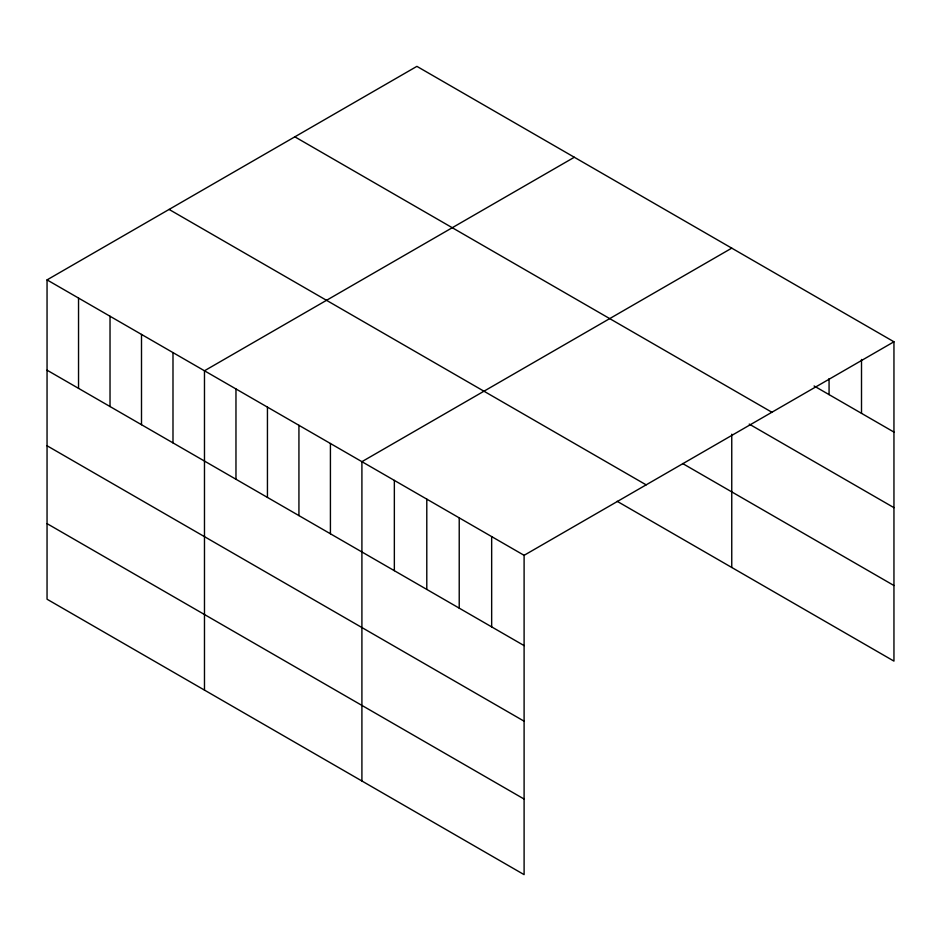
<?xml version="1.0" encoding="UTF-8"?>
<svg xmlns="http://www.w3.org/2000/svg" width="941" height="941" viewBox="0 0 941 941"><rect width="100%" height="100%" fill="white"/><g stroke="black" fill="none" stroke-linecap="round" stroke-linejoin="round"><path stroke-width="1.41" d="M47.05 279.889L524.102 555.319L524.102 874.636L47.05 599.217L47.05 279.889L416.898 66.364L893.95 341.783L893.95 661.111L617.143 501.294M574.328 157.253L204.479 370.778L204.479 690.106M731.757 248.142L361.909 461.678L361.909 780.995M524.102 555.319L893.95 341.783M814.094 385.975L893.95 432.072M294.851 136.833L771.902 412.252M749.224 424.097L893.95 507.658M682.637 463.525L893.95 585.525M169.098 209.431L646.149 484.85M47.05 370.178L524.102 645.608M47.05 445.763L524.102 721.182M47.05 523.631L524.102 799.05M861.509 359.462L861.509 413.346M829.068 378.6L829.068 394.62M731.757 434.201L731.757 567.458M491.661 536.593L491.661 626.871M459.22 517.856L459.22 608.145M426.791 499.13L426.791 589.419M394.35 480.404L394.35 570.681M330.42 443.493L330.42 533.782M298.932 425.32L298.932 515.597M267.444 407.135L267.444 497.424M235.968 388.962L235.968 479.251M172.991 352.604L172.991 442.893M141.503 334.431L141.503 424.709M110.026 316.247L110.026 406.536M78.538 298.074L78.538 388.351"/></g></svg>
